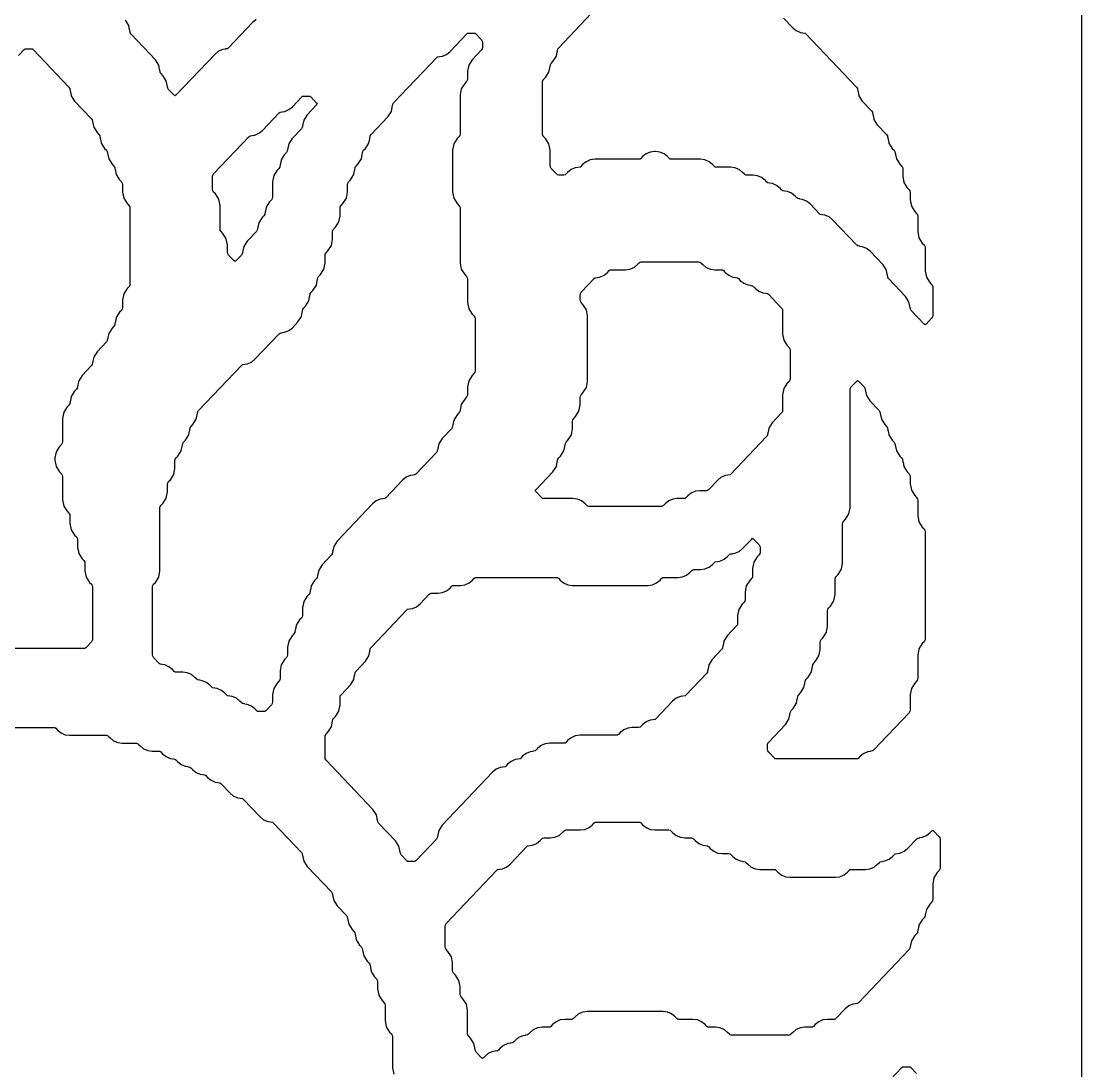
# Model space of a CAD drawing. Header units: millimetres. Extents: x 10 to 410, y 18 to 283.
# Drawn here: x 41.63 to 73.27, y 226 to 257.29 of the extents above; entities that cross this region are included whole.
import ezdxf

# ---------------------------------------------------------------- set-up
doc = ezdxf.new("R2010")
doc.units = ezdxf.units.MM
doc.layers.add('CUT', color=1, linetype='Continuous')

msp = doc.modelspace()

# ---------------------------------------------------------------- linework, layer by layer
at = {"layer": 'CUT'}
for points in [[(52.134, 157), (60.134, 157), (60.134, 160), (73.2679, 160), (73.2679, 280), (60.134, 280), (60.134, 283), (52.134, 283), (52.134, 280), (31.134, 280), (31.134, 283), (23.134, 283), (23.134, 280), (10, 280), (10, 160), (23.134, 160), (23.134, 157), (31.134, 157), (31.134, 160), (52.134, 160)], [(45.5826, 238.3184), (45.5582, 238.3563), (45.5497, 238.4006), (45.5497, 240.4229), (45.5582, 240.4672), (45.5826, 240.5051), (45.6358, 240.5611), (45.7378, 240.7201), (45.7735, 240.9057), (45.7735, 242.7759), (45.782, 242.8201), (45.8063, 242.8581), (45.8596, 242.914), (45.9615, 243.0731), (45.9972, 243.2586), (45.9972, 243.4818), (46.0057, 243.526), (46.0301, 243.5639), (46.0833, 243.6199), (46.1853, 243.779), (46.221, 243.9645), (46.221, 244.1876), (46.2295, 244.2319), (46.2538, 244.2698), (46.3071, 244.3258), (46.4091, 244.4848), (46.4335, 244.6119), (46.4357, 244.6114), (46.4533, 244.7025), (46.4776, 244.7404), (46.5308, 244.7964), (46.6328, 244.9554), (46.6572, 245.0824), (46.6595, 245.082), (46.677, 245.1731), (46.7013, 245.211), (46.7546, 245.267), (46.8566, 245.426), (46.881, 245.553), (46.8833, 245.5526), (46.9008, 245.6437), (46.9251, 245.6816), (48.2115, 247.0343), (48.2367, 247.0545), (48.3021, 247.0634), (48.3017, 247.0667), (48.3775, 247.077), (48.5013, 247.1301), (48.6064, 247.2143), (49.3303, 247.9755), (49.3555, 247.9957), (49.4209, 248.0046), (49.4205, 248.0078), (49.4963, 248.0181), (49.6201, 248.0712), (49.7252, 248.1554), (49.8872, 248.3258), (49.9892, 248.4848), (50.0136, 248.6119), (50.0159, 248.6114), (50.0334, 248.7025), (50.0577, 248.7404), (50.1109, 248.7964), (50.2129, 248.9554), (50.2374, 249.0824), (50.2396, 249.082), (50.2571, 249.1731), (50.2815, 249.211), (50.3347, 249.267), (50.4367, 249.426), (50.4611, 249.553), (50.4634, 249.5526), (50.4809, 249.6437), (50.5052, 249.6816), (50.5585, 249.7376), (50.6604, 249.8966), (50.6961, 250.0821), (50.6961, 250.3053), (50.7046, 250.3495), (50.729, 250.3875), (50.7822, 250.4435), (50.8842, 250.6025), (50.9199, 250.788), (50.9199, 251.0112), (50.9284, 251.0554), (50.9527, 251.0934), (51.006, 251.1493), (51.1079, 251.3084), (51.1436, 251.4939), (51.1436, 251.717), (51.1522, 251.7613), (51.1765, 251.7992), (51.2297, 251.8552), (51.3317, 252.0143), (51.3674, 252.1998), (51.3674, 252.4229), (51.3759, 252.4672), (51.4002, 252.5051), (51.4535, 252.5611), (51.5555, 252.7201), (51.5799, 252.8471), (51.5822, 252.8467), (51.5997, 252.9378), (51.624, 252.9757), (51.6772, 253.0317), (51.7792, 253.1907), (51.8037, 253.3177), (51.8059, 253.3173), (51.8234, 253.4084), (51.8478, 253.4463), (51.901, 253.5023), (52.003, 253.6613), (52.0274, 253.7883), (52.0297, 253.7879), (52.0472, 253.879), (52.0715, 253.9169), (52.5723, 254.4435), (52.6742, 254.6025), (52.6987, 254.7295), (52.7009, 254.7291), (52.7185, 254.8201), (52.7428, 254.8581), (54.0292, 256.2108), (54.0543, 256.231), (54.1198, 256.2398), (54.1194, 256.2431), (54.1952, 256.2534), (54.319, 256.3065), (54.4241, 256.3907), (54.9242, 256.9167), (54.9494, 256.9368), (54.9813, 256.9412), (55.1374, 256.9412), (55.1694, 256.9368), (55.1946, 256.9167), (55.3622, 256.7404), (55.3865, 256.7025), (55.395, 256.6582), (55.395, 256.5182), (55.3865, 256.474), (55.3622, 256.4361), (55.0852, 256.1448), (54.9832, 255.9857), (54.9475, 255.8002), (54.9475, 255.5771), (54.939, 255.5328), (54.9147, 255.4949), (54.8614, 255.4389), (54.7594, 255.2799), (54.7238, 255.0943), (54.7238, 253.93), (54.7152, 253.8858), (54.6909, 253.8478), (54.6377, 253.7918), (54.5357, 253.6328), (54.5, 253.4473), (54.5, 252.1998), (54.5357, 252.0143), (54.6377, 251.8552), (54.6909, 251.7992), (54.7152, 251.7613), (54.7238, 251.717), (54.7238, 250.0821), (54.7594, 249.8966), (54.8614, 249.7376), (54.9147, 249.6816), (54.939, 249.6437), (54.9475, 249.5994), (54.9475, 248.9057), (54.9832, 248.7201), (55.0852, 248.5611), (55.1384, 248.5051), (55.1628, 248.4672), (55.1713, 248.4229), (55.1713, 246.8712), (55.1628, 246.8269), (55.1384, 246.789), (55.0852, 246.733), (54.9832, 246.574), (54.9475, 246.3885), (54.9475, 246.1653), (54.939, 246.121), (54.9147, 246.0831), (54.8614, 246.0271), (54.7594, 245.8681), (54.735, 245.7411), (54.7328, 245.7415), (54.7152, 245.6505), (54.6909, 245.6125), (54.6377, 245.5565), (54.5357, 245.3975), (54.5113, 245.2705), (54.509, 245.2709), (54.4915, 245.1799), (54.4672, 245.1419), (54.1902, 244.8507), (54.0882, 244.6916), (54.0637, 244.5646), (54.0615, 244.5651), (54.044, 244.474), (54.0196, 244.4361), (53.4045, 243.7892), (53.3793, 243.769), (53.3139, 243.7602), (53.3143, 243.7569), (53.2385, 243.7466), (53.1147, 243.6935), (53.0096, 243.6093), (52.5095, 243.0833), (52.4843, 243.0632), (52.4188, 243.0543), (52.4193, 243.051), (52.3435, 243.0407), (52.2197, 242.9876), (52.1146, 242.9034), (51.0576, 241.7918), (50.9556, 241.6328), (50.9311, 241.5058), (50.9289, 241.5062), (50.9114, 241.4152), (50.887, 241.3772), (50.61, 241.086), (50.5081, 240.9269), (50.4836, 240.7999), (50.4814, 240.8003), (50.4639, 240.7093), (50.4395, 240.6713), (50.3863, 240.6154), (50.2843, 240.4563), (50.2599, 240.3293), (50.2576, 240.3298), (50.2401, 240.2387), (50.2158, 240.2008), (50.1625, 240.1448), (50.0606, 239.9857), (50.0249, 239.8002), (50.0249, 239.5771), (50.0163, 239.5328), (49.992, 239.4949), (49.9388, 239.4389), (49.8368, 239.2799), (49.8124, 239.1529), (49.8101, 239.1533), (49.7926, 239.0622), (49.7683, 239.0243), (49.715, 238.9683), (49.613, 238.8093), (49.5773, 238.6237), (49.5773, 238.4006), (49.5688, 238.3563), (49.5445, 238.3184), (49.4913, 238.2624), (49.3893, 238.1034), (49.3536, 237.9179), (49.3536, 237.6947), (49.3451, 237.6505), (49.3207, 237.6125), (49.2675, 237.5565), (49.1655, 237.3975), (49.1298, 237.212), (49.1298, 236.9888), (49.1213, 236.9446), (49.097, 236.9066), (48.9294, 236.7304), (48.9042, 236.7102), (48.8722, 236.7059), (48.7161, 236.7059), (48.6842, 236.7102), (48.659, 236.7304), (48.6064, 236.7857), (48.5013, 236.8699), (48.3775, 236.923), (48.3017, 236.9333), (48.3021, 236.9366), (48.2367, 236.9455), (48.2115, 236.9657), (48.1589, 237.021), (48.0538, 237.1052), (47.93, 237.1583), (47.8542, 237.1686), (47.8546, 237.1719), (47.7892, 237.1808), (47.764, 237.201), (47.7114, 237.2563), (47.6062, 237.3405), (47.4825, 237.3936), (47.4067, 237.4039), (47.4071, 237.4072), (47.3416, 237.4161), (47.3165, 237.4363), (47.2638, 237.4916), (47.1587, 237.5758), (47.035, 237.6289), (46.9592, 237.6392), (46.9596, 237.6425), (46.8941, 237.6514), (46.869, 237.6716), (46.8163, 237.7269), (46.7112, 237.8111), (46.5874, 237.8642), (46.454, 237.8824), (46.2548, 237.8824), (46.2229, 237.8867), (46.1977, 237.9069), (46.1451, 237.9622), (46.0399, 238.0464), (45.9162, 238.0995), (45.8404, 238.1098), (45.8408, 238.1131), (45.7753, 238.122), (45.7502, 238.1422)], [(47.8201, 250.3184), (47.7958, 250.3563), (47.7873, 250.4006), (47.7873, 250.6237), (47.7516, 250.8093), (47.6496, 250.9683), (47.5964, 251.0243), (47.572, 251.0622), (47.5635, 251.1065), (47.5635, 251.8002), (47.5278, 251.9857), (47.4259, 252.1448), (47.3726, 252.2008), (47.3483, 252.2387), (47.3398, 252.283), (47.3398, 252.6582), (47.3483, 252.7025), (47.3726, 252.7404), (48.4353, 253.8578), (48.4604, 253.878), (48.5259, 253.8869), (48.5255, 253.8902), (48.6013, 253.9005), (48.725, 253.9536), (48.8301, 254.0378), (49.3303, 254.5637), (49.3555, 254.5839), (49.4209, 254.5928), (49.4205, 254.5961), (49.4963, 254.6064), (49.6201, 254.6595), (49.7252, 254.7437), (50.0015, 255.0343), (50.0267, 255.0545), (50.0587, 255.0588), (50.2148, 255.0588), (50.2468, 255.0545), (50.2719, 255.0343), (50.4461, 254.8511), (50.4653, 254.8235), (50.4461, 254.7959), (50.1625, 254.4977), (50.0606, 254.3387), (50.0361, 254.2117), (50.0339, 254.2121), (50.0163, 254.121), (49.992, 254.0831), (49.715, 253.7918), (49.613, 253.6328), (49.5886, 253.5058), (49.5863, 253.5062), (49.5688, 253.4152), (49.5445, 253.3772), (49.4913, 253.3212), (49.3893, 253.1622), (49.3648, 253.0352), (49.3626, 253.0356), (49.3451, 252.9446), (49.3207, 252.9066), (49.2675, 252.8507), (49.1655, 252.6916), (49.1298, 252.5061), (49.1298, 252.0477), (49.1213, 252.0034), (49.097, 251.9655), (49.0437, 251.9095), (48.9418, 251.7504), (48.9173, 251.6234), (48.9151, 251.6239), (48.8976, 251.5328), (48.8732, 251.4949), (48.82, 251.4389), (48.718, 251.2799), (48.6936, 251.1529), (48.6913, 251.1533), (48.6738, 251.0622), (48.6495, 251.0243), (48.3725, 250.733), (48.2705, 250.574), (48.2461, 250.447), (48.2438, 250.4474), (48.2263, 250.3563), (48.202, 250.3184), (48.039, 250.1471), (48.011, 250.1259), (47.9831, 250.1471)], [(57.4949, 243.8552), (57.5969, 244.0143), (57.6213, 244.1413), (57.6236, 244.1408), (57.6411, 244.2319), (57.6654, 244.2698), (57.7187, 244.3258), (57.8207, 244.4848), (57.8451, 244.6119), (57.8473, 244.6114), (57.8649, 244.7025), (57.8892, 244.7404), (57.9424, 244.7964), (58.0444, 244.9554), (58.0801, 245.141), (58.0801, 245.3641), (58.0886, 245.4084), (58.1129, 245.4463), (58.1662, 245.5023), (58.2682, 245.6613), (58.3039, 245.8468), (58.3039, 246.07), (58.3124, 246.1142), (58.3367, 246.1522), (58.3899, 246.2082), (58.4919, 246.3672), (58.5276, 246.5527), (58.5276, 248.5061), (58.4919, 248.6916), (58.3899, 248.8507), (58.3367, 248.9066), (58.3124, 248.9446), (58.3039, 248.9888), (58.3039, 249.1288), (58.3124, 249.1731), (58.3367, 249.211), (58.7281, 249.6225), (58.7532, 249.6427), (58.8187, 249.6516), (58.8183, 249.6549), (58.8941, 249.6652), (59.0178, 249.7183), (59.123, 249.8025), (59.1756, 249.8578), (59.2008, 249.878), (59.2327, 249.8824), (59.6557, 249.8824), (59.7891, 249.9005), (59.9129, 249.9536), (60.018, 250.0378), (60.0706, 250.0931), (60.0958, 250.1133), (60.1277, 250.1176), (61.8501, 250.1176), (61.8821, 250.1133), (61.9073, 250.0931), (61.9599, 250.0378), (62.065, 249.9536), (62.1888, 249.9005), (62.3222, 249.8824), (62.5214, 249.8824), (62.5534, 249.878), (62.5786, 249.8578), (62.6312, 249.8025), (62.7363, 249.7183), (62.8601, 249.6652), (62.9359, 249.6549), (62.9354, 249.6516), (63.0009, 249.6427), (63.0261, 249.6225), (63.0787, 249.5672), (63.1838, 249.483), (63.3076, 249.4299), (63.3834, 249.4196), (63.3829, 249.4163), (63.4484, 249.4074), (63.4736, 249.3873), (63.5262, 249.3319), (63.6313, 249.2477), (63.7551, 249.1946), (63.8309, 249.1843), (63.8304, 249.181), (63.8959, 249.1721), (63.9211, 249.152), (64.3125, 248.7404), (64.3368, 248.7025), (64.3453, 248.6582), (64.3453, 247.9645), (64.381, 247.779), (64.483, 247.6199), (64.5362, 247.5639), (64.5605, 247.526), (64.5691, 247.4818), (64.5691, 246.6359), (64.5605, 246.5916), (64.5362, 246.5537), (64.483, 246.4977), (64.381, 246.3387), (64.3453, 246.1532), (64.3453, 245.6947), (64.3368, 245.6505), (64.3125, 245.6125), (64.0355, 245.3212), (63.9335, 245.1622), (63.909, 245.0352), (63.9068, 245.0356), (63.8893, 244.9446), (63.8649, 244.9066), (62.8023, 243.7892), (62.7771, 243.769), (62.7117, 243.7602), (62.7121, 243.7569), (62.6363, 243.7466), (62.5125, 243.6935), (62.4074, 243.6093), (62.131, 243.3186), (62.1059, 243.2985), (62.0739, 243.2941), (61.8747, 243.2941), (61.7413, 243.276), (61.6175, 243.2229), (61.5124, 243.1387), (61.4598, 243.0833), (61.4346, 243.0632), (61.4026, 243.0588), (61.2035, 243.0588), (61.07, 243.0407), (60.9462, 242.9876), (60.8411, 242.9034), (60.7885, 242.848), (60.7633, 242.8279), (60.7314, 242.8235), (58.5614, 242.8235), (58.5295, 242.8279), (58.5043, 242.848), (58.4517, 242.9034), (58.3466, 242.9876), (58.2228, 243.0407), (58.0894, 243.0588), (57.2189, 243.0588), (57.1869, 243.0632), (57.1618, 243.0833), (56.9876, 243.2665), (56.9684, 243.2941), (56.9876, 243.3217)], [(63.9306, 235.4949), (63.9063, 235.5328), (63.8978, 235.5771), (63.8978, 235.717), (63.9063, 235.7613), (63.9306, 235.7992), (64.4314, 236.3258), (64.5334, 236.4848), (64.5578, 236.6119), (64.5601, 236.6114), (64.5776, 236.7025), (64.6019, 236.7404), (64.6551, 236.7964), (64.7571, 236.9554), (64.7816, 237.0824), (64.7838, 237.082), (64.8013, 237.1731), (64.8257, 237.211), (64.8789, 237.267), (64.9809, 237.426), (65.0053, 237.553), (65.0076, 237.5526), (65.0251, 237.6437), (65.0494, 237.6816), (65.1027, 237.7376), (65.2046, 237.8966), (65.2291, 238.0236), (65.2313, 238.0232), (65.2488, 238.1142), (65.2732, 238.1522), (65.3264, 238.2082), (65.4284, 238.3672), (65.4641, 238.5527), (65.4641, 238.7759), (65.4726, 238.8201), (65.4969, 238.8581), (65.5502, 238.914), (65.6521, 239.0731), (65.6878, 239.2586), (65.6878, 239.717), (65.6964, 239.7613), (65.7207, 239.7992), (65.7739, 239.8552), (65.8759, 240.0143), (65.9116, 240.1998), (65.9116, 240.6582), (65.9201, 240.7025), (65.9444, 240.7404), (65.9977, 240.7964), (66.0997, 240.9554), (66.1354, 241.141), (66.1354, 242.3053), (66.1439, 242.3495), (66.1682, 242.3875), (66.2214, 242.4435), (66.3234, 242.6025), (66.3591, 242.788), (66.3591, 246.3053), (66.3676, 246.3495), (66.392, 246.3875), (66.5549, 246.5588), (66.5829, 246.58), (66.6109, 246.5588), (66.7738, 246.3875), (66.7981, 246.3495), (66.8156, 246.2585), (66.8179, 246.2589), (66.8423, 246.1319), (66.9443, 245.9729), (67.2213, 245.6816), (67.2456, 245.6437), (67.2631, 245.5526), (67.2654, 245.553), (67.2898, 245.426), (67.3918, 245.267), (67.4451, 245.211), (67.4694, 245.1731), (67.4869, 245.082), (67.4892, 245.0824), (67.5136, 244.9554), (67.6156, 244.7964), (67.6688, 244.7404), (67.6931, 244.7025), (67.7107, 244.6114), (67.7129, 244.6119), (67.7373, 244.4848), (67.8393, 244.3258), (67.8926, 244.2698), (67.9169, 244.2319), (67.9344, 244.1408), (67.9367, 244.1413), (67.9611, 244.0143), (68.0631, 243.8552), (68.1163, 243.7992), (68.1406, 243.7613), (68.1492, 243.717), (68.1492, 243.4939), (68.1849, 243.3084), (68.2868, 243.1493), (68.3401, 243.0934), (68.3644, 243.0554), (68.3729, 243.0112), (68.3729, 242.5527), (68.4086, 242.3672), (68.5106, 242.2082), (68.5638, 242.1522), (68.5882, 242.1142), (68.5967, 242.07), (68.5967, 238.8712), (68.5882, 238.8269), (68.5638, 238.789), (68.5106, 238.733), (68.4086, 238.574), (68.3729, 238.3885), (68.3729, 237.6947), (68.3644, 237.6505), (68.3401, 237.6125), (68.2868, 237.5565), (68.1849, 237.3975), (68.1492, 237.212), (68.1492, 236.7535), (68.1406, 236.7093), (68.1163, 236.6713), (67.0537, 235.5539), (67.0285, 235.5338), (66.963, 235.5249), (66.9635, 235.5216), (66.8877, 235.5113), (66.7639, 235.4582), (66.6588, 235.374), (66.6062, 235.3186), (66.581, 235.2985), (66.549, 235.2941), (64.1554, 235.2941), (64.1234, 235.2985), (64.0982, 235.3186)], [(50.9284, 236.4672), (50.9527, 236.5051), (51.006, 236.5611), (51.1079, 236.7201), (51.1436, 236.9057), (51.1436, 237.1288), (51.1522, 237.1731), (51.1765, 237.211), (51.4535, 237.5023), (51.5555, 237.6613), (51.5799, 237.7883), (51.5822, 237.7879), (51.5997, 237.879), (51.624, 237.9169), (51.901, 238.2082), (52.003, 238.3672), (52.0274, 238.4942), (52.0297, 238.4938), (52.0472, 238.5848), (52.0715, 238.6228), (53.1341, 239.7402), (53.1593, 239.7604), (53.2248, 239.7693), (53.2243, 239.7725), (53.3002, 239.7828), (53.4239, 239.8359), (53.529, 239.9201), (53.8054, 240.2108), (53.8306, 240.231), (53.8625, 240.2353), (54.0617, 240.2353), (54.1952, 240.2534), (54.319, 240.3065), (54.4241, 240.3907), (54.4767, 240.4461), (54.5019, 240.4662), (54.5338, 240.4706), (54.733, 240.4706), (54.8665, 240.4887), (54.9902, 240.5418), (55.0953, 240.626), (55.148, 240.6814), (55.1731, 240.7015), (55.2051, 240.7059), (57.5988, 240.7059), (57.6307, 240.7015), (57.6559, 240.6814), (57.7085, 240.626), (57.8136, 240.5418), (57.9374, 240.4887), (58.0709, 240.4706), (60.3269, 240.4706), (60.4604, 240.4887), (60.5841, 240.5418), (60.6893, 240.626), (60.7419, 240.6814), (60.7671, 240.7015), (60.799, 240.7059), (61.222, 240.7059), (61.3554, 240.724), (61.4792, 240.7771), (61.5843, 240.8613), (61.6369, 240.9167), (61.6621, 240.9368), (61.694, 240.9412), (61.8932, 240.9412), (62.0267, 240.9593), (62.1504, 241.0124), (62.2555, 241.0966), (62.3082, 241.152), (62.3333, 241.1721), (62.3988, 241.181), (62.3984, 241.1843), (62.4742, 241.1946), (62.598, 241.2477), (62.7031, 241.3319), (62.7557, 241.3873), (62.7809, 241.4074), (62.8463, 241.4163), (62.8459, 241.4196), (62.9217, 241.4299), (63.0455, 241.483), (63.1506, 241.5672), (63.4223, 241.8529), (63.4503, 241.8741), (63.4783, 241.8529), (63.6412, 241.6816), (63.6655, 241.6437), (63.674, 241.5994), (63.674, 241.4594), (63.6655, 241.4152), (63.6412, 241.3772), (63.5879, 241.3212), (63.486, 241.1622), (63.4503, 240.9767), (63.4503, 240.7535), (63.4418, 240.7093), (63.4174, 240.6713), (63.3642, 240.6154), (63.2622, 240.4563), (63.2265, 240.2708), (63.2265, 240.0477), (63.218, 240.0034), (63.1937, 239.9655), (63.1404, 239.9095), (63.0384, 239.7504), (63.0028, 239.5649), (63.0028, 239.3418), (62.9942, 239.2975), (62.9699, 239.2596), (62.6929, 238.9683), (62.5909, 238.8093), (62.5665, 238.6823), (62.5642, 238.6827), (62.5467, 238.5916), (62.5224, 238.5537), (62.2454, 238.2624), (62.1434, 238.1034), (62.119, 237.9764), (62.1167, 237.9768), (62.0992, 237.8858), (62.0749, 237.8478), (61.4598, 237.201), (61.4346, 237.1808), (61.3691, 237.1719), (61.3696, 237.1686), (61.2938, 237.1583), (61.17, 237.1052), (61.0649, 237.021), (60.5647, 236.4951), (60.5396, 236.4749), (60.4741, 236.466), (60.4745, 236.4628), (60.3987, 236.4525), (60.275, 236.3994), (60.1699, 236.3151), (60.1172, 236.2598), (60.0921, 236.2396), (60.0601, 236.2353), (59.8609, 236.2353), (59.7275, 236.2172), (59.6037, 236.1641), (59.4986, 236.0799), (59.446, 236.0245), (59.4208, 236.0043), (59.3888, 236), (58.2946, 236), (58.1612, 235.9819), (58.0374, 235.9288), (57.9323, 235.8446), (57.8797, 235.7892), (57.8545, 235.769), (57.8225, 235.7647), (57.3996, 235.7647), (57.2661, 235.7466), (57.1424, 235.6935), (57.0373, 235.6093), (56.9846, 235.5539), (56.9595, 235.5338), (56.894, 235.5249), (56.8944, 235.5216), (56.8186, 235.5113), (56.6949, 235.4582), (56.5897, 235.374), (56.5371, 235.3186), (56.5119, 235.2985), (56.4465, 235.2896), (56.4469, 235.2863), (56.3711, 235.276), (56.2473, 235.2229), (56.1422, 235.1387), (56.0896, 235.0833), (56.0644, 235.0632), (55.999, 235.0543), (55.9994, 235.051), (55.9236, 235.0407), (55.7998, 234.9876), (55.6947, 234.9034), (54.1902, 233.3212), (54.0882, 233.1622), (54.0637, 233.0352), (54.0615, 233.0356), (54.044, 232.9446), (54.0196, 232.9066), (53.4045, 232.2598), (53.3793, 232.2396), (53.3474, 232.2353), (53.1913, 232.2353), (53.1593, 232.2396), (53.1341, 232.2598), (52.9665, 232.4361), (52.9422, 232.474), (52.9247, 232.5651), (52.9224, 232.5646), (52.898, 232.6916), (52.796, 232.8507), (52.2953, 233.3772), (52.2709, 233.4152), (52.2534, 233.5062), (52.2512, 233.5058), (52.2267, 233.6328), (52.1248, 233.7918), (50.729, 235.2596), (50.7046, 235.2975), (50.6961, 235.3418), (50.6961, 235.9523), (50.7046, 235.9966), (50.729, 236.0345), (50.7822, 236.0905), (50.8842, 236.2496), (50.9086, 236.3766), (50.9109, 236.3761)], [(55.0336, 226.9683), (54.9804, 227.0243), (54.956, 227.0622), (54.9475, 227.1065), (54.9475, 227.8002), (54.9118, 227.9857), (54.8098, 228.1448), (54.7566, 228.2008), (54.7323, 228.2387), (54.7238, 228.283), (54.7238, 228.5061), (54.6881, 228.6916), (54.5861, 228.8507), (54.5328, 228.9066), (54.5085, 228.9446), (54.5, 228.9888), (54.5, 229.212), (54.4643, 229.3975), (54.3623, 229.5565), (54.3091, 229.6125), (54.2848, 229.6505), (54.2762, 229.6947), (54.2762, 230.3053), (54.2848, 230.3495), (54.3091, 230.3875), (55.8192, 231.9755), (55.8444, 231.9957), (55.9099, 232.0046), (55.9094, 232.0078), (55.9852, 232.0181), (56.109, 232.0712), (56.2141, 232.1554), (56.7143, 232.6814), (56.7394, 232.7015), (56.8049, 232.7104), (56.8045, 232.7137), (56.8803, 232.724), (57.004, 232.7771), (57.1091, 232.8613), (57.1618, 232.9167), (57.1869, 232.9368), (57.2189, 232.9412), (57.4181, 232.9412), (57.5515, 232.9593), (57.6753, 233.0124), (57.7804, 233.0966), (57.833, 233.152), (57.8582, 233.1721), (57.8902, 233.1765), (58.3131, 233.1765), (58.4466, 233.1946), (58.5703, 233.2477), (58.6754, 233.3319), (58.7281, 233.3873), (58.7532, 233.4074), (58.7852, 233.4118), (60.0601, 233.4118), (60.0921, 233.4074), (60.1172, 233.3873), (60.1699, 233.3319), (60.275, 233.2477), (60.3987, 233.1946), (60.5322, 233.1765), (60.9551, 233.1765), (60.9871, 233.1721), (61.0123, 233.152), (61.0649, 233.0966), (61.17, 233.0124), (61.2938, 232.9593), (61.4272, 232.9412), (61.6264, 232.9412), (61.6584, 232.9368), (61.6835, 232.9167), (61.7362, 232.8613), (61.8413, 232.7771), (61.965, 232.724), (62.0408, 232.7137), (62.0404, 232.7104), (62.1059, 232.7015), (62.131, 232.6814), (62.1837, 232.626), (62.2888, 232.5418), (62.4125, 232.4887), (62.546, 232.4706), (62.7452, 232.4706), (62.7771, 232.4662), (62.8023, 232.4461), (62.8549, 232.3907), (62.96, 232.3065), (63.0838, 232.2534), (63.1596, 232.2431), (63.1592, 232.2398), (63.2246, 232.231), (63.2498, 232.2108), (63.3025, 232.1554), (63.4076, 232.0712), (63.5313, 232.0181), (63.6648, 232), (64.0877, 232), (64.1197, 231.9957), (64.1448, 231.9755), (64.1975, 231.9201), (64.3026, 231.8359), (64.4264, 231.7828), (64.5598, 231.7647), (65.9208, 231.7647), (66.0543, 231.7828), (66.1781, 231.8359), (66.2832, 231.9201), (66.3358, 231.9755), (66.361, 231.9957), (66.3929, 232), (66.8159, 232), (66.9493, 232.0181), (67.0731, 232.0712), (67.1782, 232.1554), (67.2308, 232.2108), (67.256, 232.231), (67.3215, 232.2398), (67.321, 232.2431), (67.3968, 232.2534), (67.5206, 232.3065), (67.6257, 232.3907), (67.6783, 232.4461), (67.7035, 232.4662), (67.769, 232.4751), (67.7685, 232.4784), (67.8444, 232.4887), (67.9681, 232.5418), (68.0732, 232.626), (68.3496, 232.9167), (68.3748, 232.9368), (68.4403, 232.9457), (68.4398, 232.949), (68.5156, 232.9593), (68.6394, 233.0124), (68.7445, 233.0966), (68.7924, 233.147), (68.8204, 233.1682), (68.8484, 233.147), (69.0113, 232.9757), (69.0357, 232.9378), (69.0442, 232.8935), (69.0442, 232.0477), (69.0357, 232.0034), (69.0113, 231.9655), (68.9581, 231.9095), (68.8561, 231.7504), (68.8204, 231.5649), (68.8204, 231.1065), (68.8119, 231.0622), (68.7876, 231.0243), (68.7344, 230.9683), (68.6324, 230.8093), (68.6079, 230.6823), (68.6057, 230.6827), (68.5882, 230.5916), (68.5638, 230.5537), (68.5106, 230.4977), (68.4086, 230.3387), (68.3842, 230.2117), (68.3819, 230.2121), (68.3644, 230.121), (68.3401, 230.0831), (68.2868, 230.0271), (68.1849, 229.8681), (68.1604, 229.7411), (68.1582, 229.7415), (68.1406, 229.6505), (68.1163, 229.6125), (66.6062, 228.0245), (66.581, 228.0043), (66.5155, 227.9954), (66.516, 227.9922), (66.4402, 227.9819), (66.3164, 227.9288), (66.2113, 227.8446), (65.9349, 227.5539), (65.9097, 227.5338), (65.8778, 227.5294), (65.6786, 227.5294), (65.5451, 227.5113), (65.4214, 227.4582), (65.3163, 227.374), (65.2636, 227.3186), (65.2385, 227.2985), (65.2065, 227.2941), (65.0073, 227.2941), (64.8739, 227.276), (64.7501, 227.2229), (64.645, 227.1387), (64.5924, 227.0833), (64.5672, 227.0632), (64.5352, 227.0588), (62.8128, 227.0588), (62.7809, 227.0632), (62.7557, 227.0833), (62.7031, 227.1387), (62.598, 227.2229), (62.4742, 227.276), (62.3407, 227.2941), (62.1416, 227.2941), (62.1096, 227.2985), (62.0844, 227.3186), (62.0318, 227.374), (61.9267, 227.4582), (61.8029, 227.5113), (61.6695, 227.5294), (61.2465, 227.5294), (61.2146, 227.5338), (61.1894, 227.5539), (61.1368, 227.6093), (61.0317, 227.6935), (60.9079, 227.7466), (60.7744, 227.7647), (58.5184, 227.7647), (58.3849, 227.7466), (58.2611, 227.6935), (58.156, 227.6093), (58.1034, 227.5539), (58.0782, 227.5338), (58.0463, 227.5294), (57.8471, 227.5294), (57.7136, 227.5113), (57.5899, 227.4582), (57.4848, 227.374), (57.4321, 227.3186), (57.407, 227.2985), (57.375, 227.2941), (57.1758, 227.2941), (57.0424, 227.276), (56.9186, 227.2229), (56.8135, 227.1387), (56.7609, 227.0833), (56.7357, 227.0632), (56.6702, 227.0543), (56.6707, 227.051), (56.5949, 227.0407), (56.4711, 226.9876), (56.366, 226.9034), (56.3134, 226.848), (56.2882, 226.8279), (56.2227, 226.819), (56.2232, 226.8157), (56.1473, 226.8054), (56.0236, 226.7523), (55.9185, 226.6681), (55.8658, 226.6127), (55.8407, 226.5926), (55.7752, 226.5837), (55.7756, 226.5804), (55.6998, 226.5701), (55.5761, 226.517), (55.471, 226.4328), (55.423, 226.3824), (55.395, 226.3612), (55.367, 226.3824), (55.2041, 226.5537), (55.1798, 226.5916), (55.1623, 226.6827), (55.16, 226.6823), (55.1356, 226.8093)]]:
    msp.add_lwpolyline(points, close=True, dxfattribs=at)
for points in [[(64.3686, 257.3873), (64.645, 257.0966), (64.7501, 257.0124), (64.8739, 256.9593), (64.9497, 256.949), (64.9492, 256.9457), (65.0147, 256.9368), (65.0399, 256.9167), (66.55, 255.3287), (66.5744, 255.2907), (66.5919, 255.1997), (66.5941, 255.2001), (66.6186, 255.0731), (66.7205, 254.914), (66.9975, 254.6228), (67.0219, 254.5848), (67.0394, 254.4938), (67.0416, 254.4942), (67.0661, 254.3672), (67.1681, 254.2082), (67.4451, 253.9169), (67.4694, 253.879), (67.4869, 253.7879), (67.4892, 253.7883), (67.5136, 253.6613), (67.6156, 253.5023), (67.6688, 253.4463), (67.6931, 253.4084), (67.7107, 253.3173), (67.7129, 253.3177), (67.7373, 253.1907), (67.8393, 253.0317), (67.8926, 252.9757), (67.9169, 252.9378), (67.9254, 252.8935), (67.9254, 252.6704), (67.9611, 252.4848), (68.0631, 252.3258), (68.1163, 252.2698), (68.1406, 252.2319), (68.1492, 252.1876), (68.1492, 251.9645), (68.1849, 251.779), (68.2868, 251.6199), (68.3401, 251.5639), (68.3644, 251.526), (68.3729, 251.4818), (68.3729, 251.0233), (68.4086, 250.8378), (68.5106, 250.6788), (68.5638, 250.6228), (68.5882, 250.5848), (68.5967, 250.5406), (68.5967, 249.8468), (68.6324, 249.6613), (68.7344, 249.5023), (68.7876, 249.4463), (68.8119, 249.4084), (68.8204, 249.3641), (68.8204, 248.5182), (68.8119, 248.474), (68.7876, 248.4361), (68.6247, 248.2647), (68.5967, 248.2435), (68.5687, 248.2647), (68.182, 248.6713), (68.1577, 248.7093), (68.1402, 248.8003), (68.1379, 248.7999), (68.1135, 248.9269), (68.0115, 249.086), (67.5107, 249.6125), (67.4864, 249.6505), (67.4689, 249.7415), (67.4666, 249.7411), (67.4422, 249.8681), (67.3402, 250.0271), (66.9544, 250.4328), (66.8493, 250.517), (66.7256, 250.5701), (66.6498, 250.5804), (66.6502, 250.5837), (66.5847, 250.5926), (66.5596, 250.6127), (65.8357, 251.374), (65.7306, 251.4582), (65.6068, 251.5113), (65.531, 251.5216), (65.5314, 251.5249), (65.4659, 251.5338), (65.4408, 251.5539), (65.1644, 251.8446), (65.0593, 251.9288), (64.9355, 251.9819), (64.8597, 251.9922), (64.8602, 251.9954), (64.7947, 252.0043), (64.7695, 252.0245), (64.7169, 252.0799), (64.6118, 252.1641), (64.488, 252.2172), (64.4122, 252.2275), (64.4126, 252.2307), (64.3472, 252.2396), (64.322, 252.2598), (64.2694, 252.3151), (64.1643, 252.3994), (64.0405, 252.4525), (63.9647, 252.4628), (63.9651, 252.466), (63.8996, 252.4749), (63.8745, 252.4951), (63.8218, 252.5504), (63.7167, 252.6346), (63.593, 252.6877), (63.4595, 252.7059), (63.2603, 252.7059), (63.2284, 252.7102), (63.2032, 252.7304), (63.1506, 252.7857), (63.0455, 252.8699), (62.9217, 252.923), (62.7883, 252.9412), (62.3653, 252.9412), (62.3333, 252.9455), (62.3082, 252.9657), (62.2555, 253.021), (62.1504, 253.1052), (62.0267, 253.1583), (61.8932, 253.1765), (61.0228, 253.1765), (60.9908, 253.1808), (60.9656, 253.201), (60.913, 253.2563), (60.8079, 253.3405), (60.6841, 253.3936), (60.5507, 253.4118), (60.5322, 253.4118), (60.3987, 253.3936), (60.275, 253.3405), (60.1699, 253.2563), (60.1172, 253.201), (60.0921, 253.1808), (60.0601, 253.1765), (58.7421, 253.1765), (58.6087, 253.1583), (58.4849, 253.1052), (58.3798, 253.021), (58.3272, 252.9657), (58.302, 252.9455), (58.2365, 252.9366), (58.237, 252.9333), (58.1612, 252.923), (58.0374, 252.8699), (57.9323, 252.7857), (57.8797, 252.7304), (57.8545, 252.7102), (57.8225, 252.7059), (57.6664, 252.7059), (57.6345, 252.7102), (57.6093, 252.7304), (57.4417, 252.9066), (57.4173, 252.9446), (57.4088, 252.9888), (57.4088, 253.4473), (57.3731, 253.6328), (57.2712, 253.7918), (57.2179, 253.8478), (57.1936, 253.8858), (57.1851, 253.93), (57.1851, 255.4818), (57.1936, 255.526), (57.2179, 255.5639), (57.2712, 255.6199), (57.3731, 255.779), (57.3976, 255.906), (57.3998, 255.9055), (57.4173, 255.9966), (57.4417, 256.0345), (57.4949, 256.0905), (57.5969, 256.2496), (57.6213, 256.3766), (57.6236, 256.3761), (57.6411, 256.4672), (57.6654, 256.5051), (58.9518, 257.8578)], [(48.6396, 257.3405), (48.5345, 257.2563), (47.8106, 256.4951), (47.7854, 256.4749), (47.72, 256.466), (47.7204, 256.4628), (47.6446, 256.4525), (47.5208, 256.3994), (47.4157, 256.3151), (46.249, 255.0883), (46.221, 255.067), (46.193, 255.0883), (46.0301, 255.2596), (46.0057, 255.2975), (45.9882, 255.3886), (45.986, 255.3881), (45.9615, 255.5152), (45.8596, 255.6742), (45.8063, 255.7302), (45.782, 255.7681), (45.7645, 255.8592), (45.7622, 255.8587), (45.7378, 255.9857), (45.6358, 256.1448), (44.9113, 256.9066), (44.887, 256.9446), (44.8694, 257.0356), (44.8672, 257.0352), (44.8428, 257.1622), (44.7408, 257.3212)], [(41.5549, 256.2698), (41.7225, 256.4461), (41.7477, 256.4662), (41.7797, 256.4706), (41.9358, 256.4706), (41.9677, 256.4662), (41.9929, 256.4461), (43.0556, 255.3287), (43.0799, 255.2907), (43.0974, 255.1997), (43.0997, 255.2001), (43.1241, 255.0731), (43.2261, 254.914), (43.7268, 254.3875), (43.7512, 254.3495), (43.7687, 254.2585), (43.7709, 254.2589), (43.7954, 254.1319), (43.8973, 253.9729), (43.9506, 253.9169), (43.9749, 253.879), (43.9924, 253.7879), (43.9947, 253.7883), (44.0191, 253.6613), (44.1211, 253.5023), (44.1743, 253.4463), (44.1987, 253.4084), (44.2162, 253.3173), (44.2184, 253.3177), (44.2429, 253.1907), (44.3449, 253.0317), (44.3981, 252.9757), (44.4224, 252.9378), (44.4399, 252.8467), (44.4422, 252.8471), (44.4666, 252.7201), (44.5686, 252.5611), (44.6218, 252.5051), (44.6462, 252.4672), (44.6547, 252.4229), (44.6547, 252.1998), (44.6904, 252.0143), (44.7924, 251.8552), (44.8456, 251.7992), (44.8699, 251.7613), (44.8784, 251.717), (44.8784, 249.4594), (44.8699, 249.4152), (44.8456, 249.3772), (44.7924, 249.3212), (44.6904, 249.1622), (44.6547, 248.9767), (44.6547, 248.7535), (44.6462, 248.7093), (44.6218, 248.6713), (44.5686, 248.6154), (44.4666, 248.4563), (44.4422, 248.3293), (44.4399, 248.3298), (44.4224, 248.2387), (44.3981, 248.2008), (44.3449, 248.1448), (44.2429, 247.9857), (44.2184, 247.8587), (44.2162, 247.8592), (44.1987, 247.7681), (44.1743, 247.7302), (43.8973, 247.4389), (43.7954, 247.2799), (43.7709, 247.1529), (43.7687, 247.1533), (43.7512, 247.0622), (43.7268, 247.0243), (43.4498, 246.733), (43.3478, 246.574), (43.3234, 246.447), (43.3212, 246.4474), (43.3036, 246.3563), (43.2793, 246.3184), (43.2261, 246.2624), (43.1241, 246.1034), (43.0997, 245.9764), (43.0974, 245.9768), (43.0799, 245.8858), (43.0556, 245.8478), (43.0023, 245.7918), (42.9003, 245.6328), (42.8646, 245.4473), (42.8646, 244.7535), (42.8561, 244.7093), (42.8318, 244.6713), (42.7786, 244.6154), (42.6766, 244.4563), (42.6409, 244.2708), (42.6409, 244.1998), (42.6766, 244.0143), (42.7786, 243.8552), (42.8318, 243.7992), (42.8561, 243.7613), (42.8646, 243.717), (42.8646, 243.0233), (42.9003, 242.8378), (43.0023, 242.6788), (43.0556, 242.6228), (43.0799, 242.5848), (43.0884, 242.5406), (43.0884, 242.3174), (43.1241, 242.1319), (43.2261, 241.9729), (43.2793, 241.9169), (43.3036, 241.879), (43.3122, 241.8347), (43.3122, 241.6115), (43.3478, 241.426), (43.4498, 241.267), (43.5031, 241.211), (43.5274, 241.1731), (43.5359, 241.1288), (43.5359, 240.9057), (43.5716, 240.7201), (43.6736, 240.5611), (43.7268, 240.5051), (43.7512, 240.4672), (43.7597, 240.4229), (43.7597, 238.8712), (43.7512, 238.8269), (43.7268, 238.789), (43.5592, 238.6127), (43.534, 238.5926), (43.5021, 238.5882), (39.7659, 238.5882)], [(40.8846, 236.2353), (42.6071, 236.2353), (42.639, 236.231), (42.6642, 236.2108), (42.7168, 236.1554), (42.8219, 236.0712), (42.9457, 236.0181), (43.0791, 236), (44.1734, 236), (44.2053, 235.9957), (44.2305, 235.9755), (44.2831, 235.9201), (44.3882, 235.8359), (44.512, 235.7828), (44.6454, 235.7647), (45.0684, 235.7647), (45.1003, 235.7604), (45.1255, 235.7402), (45.1781, 235.6849), (45.2833, 235.6006), (45.407, 235.5475), (45.5405, 235.5294), (45.7397, 235.5294), (45.7716, 235.5251), (45.7968, 235.5049), (45.8494, 235.4496), (45.9545, 235.3654), (46.0783, 235.3123), (46.1541, 235.302), (46.1537, 235.2987), (46.2191, 235.2898), (46.2443, 235.2696), (46.2969, 235.2143), (46.402, 235.1301), (46.5258, 235.077), (46.6016, 235.0667), (46.6012, 235.0634), (46.6666, 235.0545), (46.6918, 235.0343), (46.7444, 234.979), (46.8495, 234.8948), (46.9733, 234.8417), (47.0491, 234.8314), (47.0487, 234.8281), (47.1142, 234.8192), (47.1393, 234.799), (47.192, 234.7437), (47.2971, 234.6595), (47.4208, 234.6064), (47.4966, 234.5961), (47.4962, 234.5928), (47.5617, 234.5839), (47.5868, 234.5637), (47.8632, 234.2731), (47.9683, 234.1889), (48.0921, 234.1358), (48.1679, 234.1255), (48.1675, 234.1222), (48.2329, 234.1133), (48.2581, 234.0931), (48.7583, 233.5672), (48.8634, 233.483), (48.9871, 233.4299), (49.0629, 233.4196), (49.0625, 233.4163), (49.128, 233.4074), (49.1531, 233.3873), (49.992, 232.5051), (50.0163, 232.4672), (50.0339, 232.3761), (50.0361, 232.3766), (50.0606, 232.2496), (50.1625, 232.0905), (50.887, 231.3287), (50.9114, 231.2907), (50.9289, 231.1997), (50.9311, 231.2001), (50.9556, 231.0731), (51.0576, 230.914), (51.3346, 230.6228), (51.3589, 230.5848), (51.3764, 230.4938), (51.3787, 230.4942), (51.4031, 230.3672), (51.5051, 230.2082), (51.5583, 230.1522), (51.5826, 230.1142), (51.6002, 230.0232), (51.6024, 230.0236), (51.6268, 229.8966), (51.7288, 229.7376), (51.7821, 229.6816), (51.8064, 229.6437), (51.8239, 229.5526), (51.8262, 229.553), (51.8506, 229.426), (51.9526, 229.267), (52.0058, 229.211), (52.0302, 229.1731), (52.0477, 229.082), (52.0499, 229.0824), (52.0744, 228.9554), (52.1763, 228.7964), (52.2296, 228.7404), (52.2539, 228.7025), (52.2624, 228.6582), (52.2624, 228.4351), (52.2981, 228.2496), (52.4001, 228.0905), (52.4533, 228.0345), (52.4777, 227.9966), (52.4862, 227.9523), (52.4862, 227.4939), (52.5219, 227.3084), (52.6239, 227.1493), (52.6771, 227.0934), (52.7014, 227.0554), (52.7099, 227.0112), (52.7099, 226.0821), (52.7456, 225.8966)], [(67.402, 225.5672), (67.9021, 226.0931), (67.9273, 226.1133), (67.9592, 226.1176), (68.1153, 226.1176), (68.1473, 226.1133), (68.1725, 226.0931), (68.3401, 225.9169)]]:
    msp.add_lwpolyline(points, dxfattribs=at)

doc.saveas('drawing.dxf')
